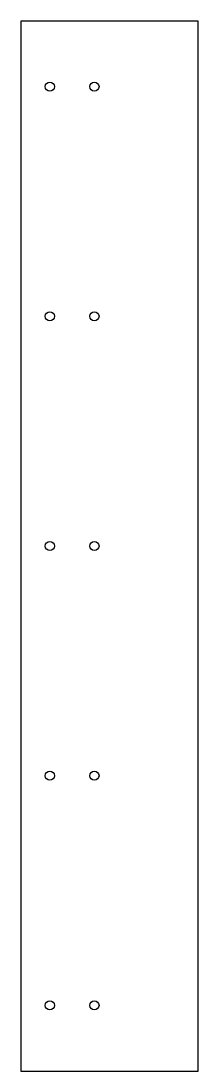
# Model space of a CAD drawing. Extents: x 0 to 135, y 0 to 800.
import ezdxf

# ---------------------------------------------------------------- set-up
doc = ezdxf.new("R2010")
doc.units = 0
doc.layers.get('0').update_dxf_attribs({"linetype": 'CONTINUOUS'})

msp = doc.modelspace()

# ---------------------------------------------------------------- linework, layer by layer
msp.add_lwpolyline([(0, 0), (135, 0), (135, 800), (0, 800)], close=True)
for centre in [(22, 750), (56, 750), (22, 575), (56, 575), (22, 400), (56, 400), (22, 225), (56, 225), (22, 50), (56, 50)]:
    msp.add_circle(centre, 3.5)

doc.saveas('drawing.dxf')
